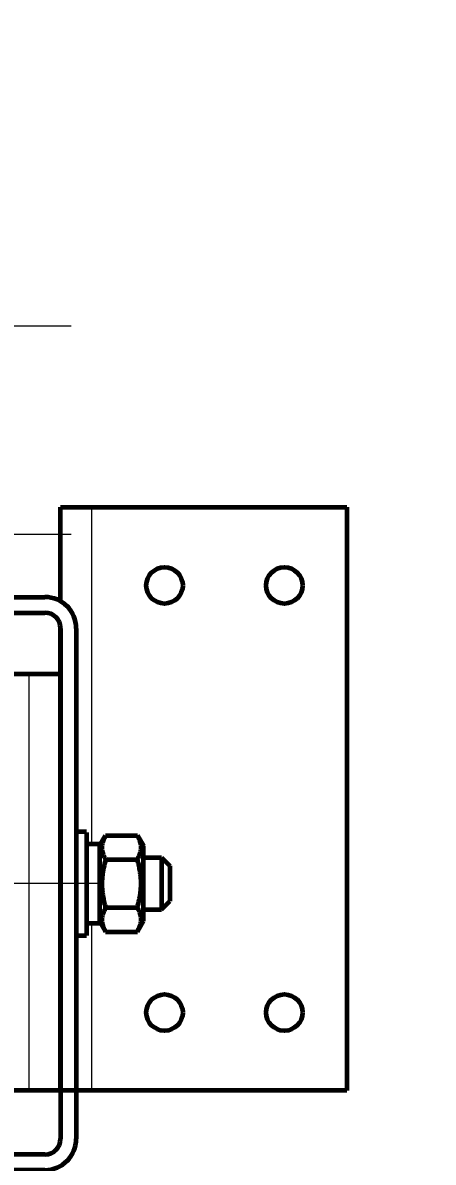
# Model space of a CAD drawing. Header units: millimetres. Extents: x 0 to 594, y 0 to 420.
# Drawn here: x 482.14 to 490.01, y 297.17 to 319.05 of the extents above; entities that cross this region are included whole.
import ezdxf

# ---------------------------------------------------------------- set-up
doc = ezdxf.new("R2010")
doc.units = ezdxf.units.MM
for name, pattern in [('K5LT_AXLED', [19.5, 15, -1.5, 1.5, -1.5]), ('K5LT_BASIC', [0]), ('K5LT_THIN', [0])]:
    doc.linetypes.add(name, pattern=pattern)
doc.layers.add('LAYER', color=7, linetype='Continuous')
doc.layers.add('Системный слой', color=7, linetype='Continuous')
doc.styles.add('KDIMTEXTSTYLE', font='GOST_AU.SHX', dxfattribs={"width": 0.96, "oblique": 15, "height": 5})
doc.dimstyles.new('KDIMSTYLE (0.10)', dxfattribs={"dimtxt": 5, "dimasz": 1, "dimexe": 2, "dimexo": 0, "dimgap": 1, "dimtad": 1, "dimlfac": 10, "dimtxsty": 'KDIMTEXTSTYLE', "dimsah": 1, "dimcen": 0, "dimdle": 1, "dimadec": 0, "dimazin": 0, "dimtfac": 0.667, "dimtmove": 0, "dimatfit": 3, "dimfxl": 1, "dimtvp": 1, "dimtolj": 1, "dimtzin": 0, "dimarcsym": 0})

# ---------------------------------------------------------------- blocks, each defined once
blk = doc.blocks.new('KDIMARROW_01')
at = {"layer": 'LAYER'}
blk.add_hatch(color=0, dxfattribs=at).paths.add_polyline_path([(0, 0), (-5, 0.658), (-4.5, 0), (-5, -0.658)])
at = {"layer": 'LAYER', "color": 0, "linetype": 'K5LT_THIN', "lineweight": 18}
for p, q in [((-4.5, 0), (-5, 0.658)), ((-5, 0.658), (0, 0)), ((0, 0), (-5, -0.658)), ((-5, -0.658), (-4.5, 0))]:
    blk.add_line(p, q, dxfattribs=at)
at = {"layer": 'Системный слой', "color": 0, "linetype": 'K5LT_THIN', "lineweight": 18}
blk.add_line((0, 0), (-1, 0), dxfattribs=at)
blk = doc.blocks.new('U329')
at = {"layer": 'Системный слой', "color": 30, "linetype": 'K5LT_AXLED', "lineweight": 18, "true_color": 0xff8000}
for q in [(480.415, 315.878), (477.765, 313.228), (480.415, 310.578), (483.065, 313.228)]:
    blk.add_line((480.415, 313.228), q, dxfattribs=at)
blk = doc.blocks.new('U330')
at = {"layer": 'Системный слой', "color": 30, "linetype": 'K5LT_AXLED', "lineweight": 18, "true_color": 0xff8000}
for q in [(480.415, 311.878), (477.765, 309.228), (480.415, 306.578), (483.065, 309.228)]:
    blk.add_line((480.415, 309.228), q, dxfattribs=at)
blk = doc.blocks.new('U334')
at = {"layer": 'Системный слой', "color": 30, "linetype": 'K5LT_AXLED', "lineweight": 18, "true_color": 0xff8000}
for q in [(480.415, 315.758), (477.885, 313.228), (482.945, 313.228), (480.415, 307.758)]:
    blk.add_line((480.415, 313.228), q, dxfattribs=at)
blk = doc.blocks.new('U335')
at = {"layer": 'Системный слой', "color": 30, "linetype": 'K5LT_AXLED', "lineweight": 18, "true_color": 0xff8000}
for q in [(480.415, 311.758), (477.885, 309.228), (482.945, 309.228), (480.415, 306.698)]:
    blk.add_line((480.415, 309.228), q, dxfattribs=at)
blk = doc.blocks.new('U332')
at = {"layer": 'Системный слой'}
for name in ['U334', 'U335']:
    blk.add_blockref(name, (0, 0), dxfattribs=at)
blk = doc.blocks.new('U327')
at = {"layer": 'Системный слой'}
for name in ['U332', 'U329', 'U330']:
    blk.add_blockref(name, (0, 0), dxfattribs=at)
blk = doc.blocks.new('U445')
at = {"layer": 'Системный слой', "color": 5, "linetype": 'K5LT_BASIC', "lineweight": 60, "true_color": 0x0000ff}
for p, q in [((478.161, 308.021), (477.661, 308.021)), ((477.661, 308.021), (477.661, 307.721)), ((478.161, 308.021), (482.561, 308.021)), ((477.661, 307.721), (478.161, 307.721)), ((478.161, 307.721), (482.561, 307.721)), ((482.861, 307.421), (482.861, 297.621)), ((483.161, 307.421), (483.161, 297.621)), ((477.661, 297.321), (477.661, 297.021)), ((478.161, 297.321), (477.661, 297.321)), ((482.561, 297.321), (478.161, 297.321)), ((477.661, 297.021), (478.161, 297.021)), ((482.561, 297.021), (478.161, 297.021))]:
    blk.add_line(p, q, dxfattribs=at)
at = {"layer": 'Системный слой', "color": 30, "linetype": 'K5LT_AXLED', "lineweight": 18, "true_color": 0xff8000}
blk.add_line((483.593, 302.521), (481.479, 302.521), dxfattribs=at)
at = {"layer": 'Системный слой', "color": 5, "linetype": 'K5LT_BASIC', "lineweight": 60, "true_color": 0x0000ff}
for centre, radius, start, end in [((482.561, 307.421), 0.6, 0, 90), ((482.561, 307.421), 0.3, 0, 90), ((482.561, 297.621), 0.3, 270, 0), ((482.561, 297.621), 0.6, 270, 0)]:
    blk.add_arc(centre, radius, start, end, dxfattribs=at)

msp = doc.modelspace()

# ---------------------------------------------------------------- linework, layer by layer
at = {"layer": 'Системный слой', "color": 5, "linetype": 'K5LT_BASIC', "lineweight": 60, "true_color": 0x0000ff}
for p, q in [((482.85671, 309.74473), (483.45671, 309.74473)), ((482.85671, 309.74473), (483.45671, 309.74473)), ((482.85671, 307.94256), (482.85671, 309.74473)), ((482.85671, 307.94256), (482.85671, 309.74473)), ((483.45671, 309.74473), (488.35671, 309.74473)), ((483.45671, 309.74473), (488.35671, 309.74473)), ((488.35671, 309.74473), (488.35671, 298.54473)), ((488.35671, 309.74473), (488.35671, 298.54473)), ((482.85671, 298.54473), (482.85671, 307.46885)), ((482.85671, 298.54473), (482.85671, 307.46885)), ((476.85671, 306.54473), (482.25671, 306.54473)), ((482.25671, 306.54473), (482.85671, 306.54473)), ((482.85671, 306.54473), (482.85671, 298.54473)), ((482.85671, 306.54473), (482.85671, 298.54473)), ((483.16059, 303.52073), (483.36059, 303.52073)), ((483.36059, 303.49927), (483.36059, 301.52073)), ((483.61059, 303.24573), (483.72535, 303.44449)), ((483.72535, 303.44449), (484.33584, 303.44449)), ((484.33584, 303.44449), (484.45059, 303.24573)), ((483.36059, 303.28073), (483.61059, 303.28073)), ((483.61059, 303.28073), (483.61059, 301.76073)), ((484.45059, 301.79573), (484.45059, 303.24573)), ((484.45059, 303.02073), (484.80059, 303.02073)), ((484.80059, 303.02073), (484.80059, 302.02073)), ((484.80059, 303.02073), (484.96059, 302.86073)), ((483.72535, 302.98261), (484.33584, 302.98261)), ((484.96059, 302.86073), (484.96059, 302.18073)), ((484.80059, 302.02073), (484.96059, 302.18073)), ((483.72535, 302.05885), (484.33584, 302.05885)), ((484.45059, 302.02073), (484.80059, 302.02073)), ((483.36059, 301.76073), (483.61059, 301.76073)), ((483.61059, 301.79573), (483.72535, 301.59696)), ((484.33584, 301.59696), (484.45059, 301.79573)), ((483.16059, 301.52073), (483.36059, 301.52073)), ((483.72535, 301.59696), (484.33584, 301.59696)), ((482.25671, 298.54473), (476.85671, 298.54473)), ((482.85671, 298.54473), (482.25671, 298.54473)), ((483.45671, 298.54473), (482.85671, 298.54473)), ((483.45671, 298.54473), (482.85671, 298.54473)), ((488.35671, 298.54473), (483.45671, 298.54473)), ((488.35671, 298.54473), (483.45671, 298.54473))]:
    msp.add_line(p, q, dxfattribs=at)
at = {"layer": 'Системный слой', "color": 7, "linetype": 'K5LT_THIN', "lineweight": 18}
for p, q in [((483.45671, 309.74473), (483.45671, 303.28073)), ((483.45671, 309.74473), (483.45671, 303.28073)), ((482.25671, 298.54473), (482.25671, 306.54473)), ((483.45671, 301.76073), (483.45671, 298.54473)), ((483.45671, 301.76073), (483.45671, 298.54473))]:
    msp.add_line(p, q, dxfattribs=at)
at = {"layer": 'Системный слой', "color": 5, "linetype": 'K5LT_BASIC', "lineweight": 60, "true_color": 0x0000ff}
for centre in [(484.85671, 308.24473), (484.85671, 308.24473), (487.15671, 308.24473), (487.15671, 308.24473), (484.85671, 300.04473), (484.85671, 300.04473), (487.15671, 300.04473), (487.15671, 300.04473)]:
    msp.add_circle(centre, 0.35, dxfattribs=at)
for points in [[(483.72535, 303.44449), (483.71035, 303.4185), (483.6905, 303.37922), (483.67242, 303.3296), (483.66353, 303.29725), (483.65809, 303.26964), (483.65484, 303.24317), (483.65357, 303.21696), (483.65433, 303.19018), (483.6572, 303.16322), (483.66289, 303.132), (483.67367, 303.09254), (483.69376, 303.04108), (483.71342, 303.00327), (483.72535, 302.98261)], [(484.33584, 302.98261), (484.35084, 303.00859), (484.37068, 303.04787), (484.38877, 303.0975), (484.39766, 303.12984), (484.4031, 303.15745), (484.40635, 303.18393), (484.40762, 303.21013), (484.40685, 303.23692), (484.40399, 303.26387), (484.3983, 303.29509), (484.38752, 303.33455), (484.36743, 303.38601), (484.34777, 303.42382), (484.33584, 303.44449)], [(483.72535, 302.98261), (483.71035, 302.93063), (483.6905, 302.85208), (483.67242, 302.75283), (483.66353, 302.68814), (483.65809, 302.63292), (483.65484, 302.57997), (483.65357, 302.52756), (483.65433, 302.47399), (483.6572, 302.42007), (483.66289, 302.35763), (483.67367, 302.27872), (483.69376, 302.17579), (483.71342, 302.10017), (483.72535, 302.05885)], [(484.33584, 302.05885), (484.35084, 302.11082), (484.37068, 302.18937), (484.38877, 302.28863), (484.39766, 302.35331), (484.4031, 302.40854), (484.40635, 302.46149), (484.40762, 302.51389), (484.40685, 302.56746), (484.40399, 302.62138), (484.3983, 302.68382), (484.38752, 302.76273), (484.36743, 302.86566), (484.34777, 302.94128), (484.33584, 302.98261)], [(483.72535, 302.05885), (483.71035, 302.03286), (483.6905, 301.99358), (483.67242, 301.94395), (483.66353, 301.91161), (483.65809, 301.884), (483.65484, 301.85753), (483.65357, 301.83132), (483.65433, 301.80454), (483.6572, 301.77758), (483.66289, 301.74636), (483.67367, 301.7069), (483.69376, 301.65544), (483.71342, 301.61763), (483.72535, 301.59696)], [(484.33584, 301.59696), (484.35084, 301.62295), (484.37068, 301.66223), (484.38877, 301.71186), (484.39766, 301.7442), (484.4031, 301.77181), (484.40635, 301.79828), (484.40762, 301.82449), (484.40685, 301.85127), (484.40399, 301.87823), (484.3983, 301.90945), (484.38752, 301.94891), (484.36743, 302.00037), (484.34777, 302.03818), (484.33584, 302.05885)]]:
    msp.add_open_spline(points, degree=3, knots=[0, 0, 0, 0, 2.59801481, 3.88110665, 4.83960095, 5.73074982, 6.54245647, 7.38359835, 8.24526286, 9.11284516, 9.97477882, 11.25399798, 12.9317507, 15, 15, 15, 15], dxfattribs=at)

# ---------------------------------------------------------------- block references
at = {"layer": 'Системный слой'}
for name in ['U327', 'U445']:
    msp.add_blockref(name, (0, 0), dxfattribs=at)

# ---------------------------------------------------------------- dimensions: what is measured, and where the dimension line sits
at = {"layer": 'Системный слой', "color": 7}
msp.add_linear_dim(base=(579.88355, 394.31988), p1=(494.18528, 285.89791), p2=(484.01471, 394.31988), angle=90, text='\\H5.0;\\W0.965;\\Q15;\\H5.0;\\W0.965;\\Q15;\\Q15;H\\X\\H5.0;\\W0.965;\\Q15;\\Q15;max 2200', dimstyle='KDIMSTYLE (0.10)', override={"dimexo": 0, "dimblk1": 'KDIMARROW_01', "dimblk2": 'KDIMARROW_01', "dimse1": 0, "dimse2": 0, "dimclrt": 7, "dimtolj": 1}, dxfattribs=at).render()

doc.saveas('drawing.dxf')
